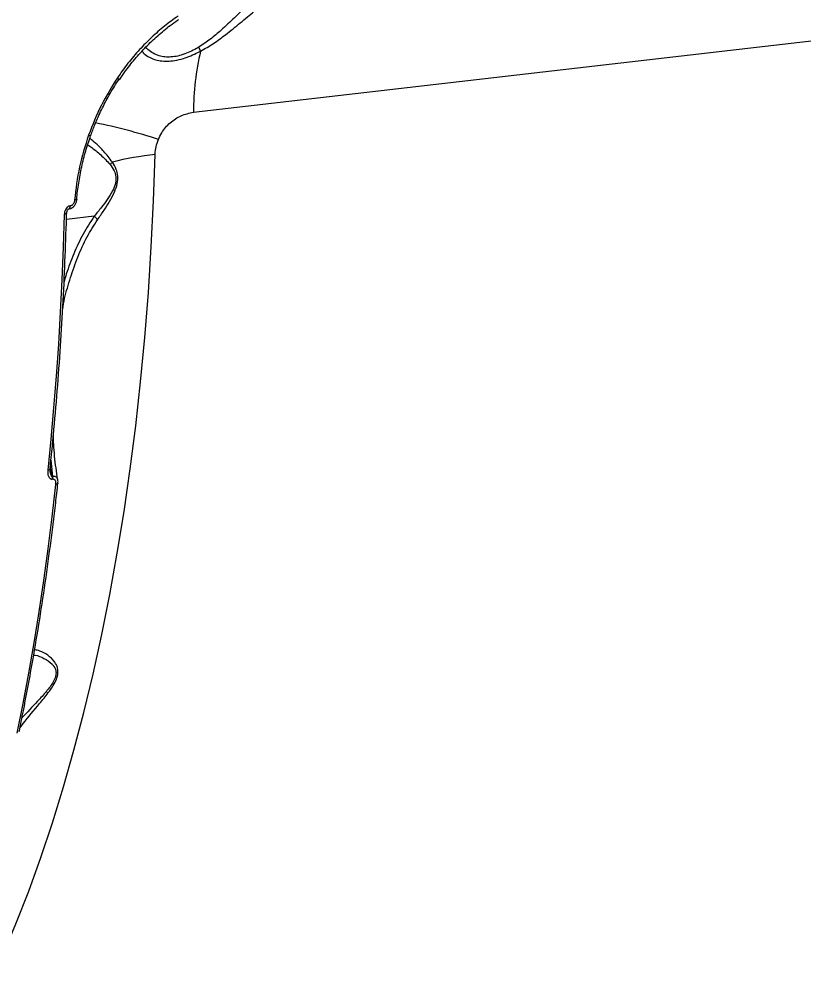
# Model space of a CAD drawing. Header units: millimetres. Extents: x 10684 to 26054, y -4768 to 6894.
# Drawn here: x 19334.3 to 19522.5, y -3045.7 to -2816 of the extents above; entities that cross this region are included whole.
import ezdxf

# ---------------------------------------------------------------- set-up
doc = ezdxf.new("R2010")
doc.units = ezdxf.units.MM
doc.layers.add('DIKOM_ОБЪЕКТ', color=7, linetype='Continuous')
doc.layers.add('DIKOM_РАЗМЕР_ОБЪЕКТА', color=7, linetype='Continuous')
doc.styles.add('style1', font='arial.ttf', dxfattribs={"width": 0.8})
doc.dimstyles.new('1-50', dxfattribs={"dimtxt": 300, "dimasz": 200, "dimexe": 100, "dimexo": 0, "dimgap": 100, "dimtad": 1, "dimtxsty": 'style1', "dimcen": 200, "dimclrd": 7, "dimclre": 7, "dimclrt": 7, "dimadec": 1, "dimazin": 2, "dimtfac": 1, "dimtmove": 0, "dimatfit": 2, "dimfxl": 0, "dimlwd": 25, "dimlwe": 18, "dimarcsym": 0})

# ---------------------------------------------------------------- blocks, each defined once
blk = doc.blocks.new('*D12')
at = {"layer": 'Defpoints', "color": 0, "transparency": 16777216}
for p in [(20201.02, 3555.88), (18130.62, -3300.31), (24750.12, -3300.31)]:
    blk.add_point(p, dxfattribs=at)
at = {"layer": 'DIKOM_РАЗМЕР_ОБЪЕКТА', "color": 7, "lineweight": 18, "transparency": 16777216}
for p, q in [((20201.02, 3555.88), (24850.12, 3555.88)), ((18130.62, -3300.31), (24850.12, -3300.31))]:
    blk.add_line(p, q, dxfattribs=at)
at = {"layer": 'DIKOM_РАЗМЕР_ОБЪЕКТА', "color": 7, "lineweight": 25, "transparency": 16777216}
blk.add_line((24750.12, 3355.88), (24750.12, -3100.31), dxfattribs=at)
at = {"layer": 'DIKOM_РАЗМЕР_ОБЪЕКТА', "color": 7, "transparency": 16777216}
for points in [[(24716.79, 3355.88), (24783.45, 3355.88), (24750.12, 3555.88)], [(24716.79, -3100.31), (24783.45, -3100.31), (24750.12, -3300.31)]]:
    blk.add_solid(points, dxfattribs=at)
at = {"layer": 'DIKOM_РАЗМЕР_ОБЪЕКТА', "color": 7, "transparency": 16777216, "insert": (24496.95, 958.92), "char_height": 300, "attachment_point": 5, "rotation": 90, "style": 'style1'}
blk.add_mtext('6850', dxfattribs=at)

msp = doc.modelspace()

# ---------------------------------------------------------------- linework, layer by layer
at = {"layer": 'DIKOM_ОБЪЕКТ', "color": 7, "linetype": 'Continuous', "lineweight": 15}
for p, q in [((19376.083, -2838.314), (19688.799, -2802.219)), ((19372.281, -2816.236), (19372.577, -2816.027)), ((19358.238, -2830.431), (19358.24, -2830.429)), ((19346.185, -2861.502), (19346.262, -2861.493)), ((19346.596, -2860.756), (19346.518, -2860.765)), ((19352.311, -2863.244), (19345.64, -2864.014)), ((19341.916, -2921.813), (19342.328, -2925.657)), ((19342.219, -2925.669), (19341.764, -2923.313)), ((19342.328, -2925.657), (19342.219, -2925.669)), ((19342.249, -2926.301), (19342.358, -2926.289))]:
    msp.add_line(p, q, dxfattribs=at)
at = {"layer": 'DIKOM_ОБЪЕКТ', "color": 7, "linetype": 'Continuous', "lineweight": 15, "flags": 128}
for points in [[(19327.056, -3047.832), (19330.358, -3040.544), (19333.535, -3032.984), (19336.584, -3025.16), (19339.501, -3017.078), (19342.285, -3008.747), (19344.932, -3000.174), (19347.44, -2991.368), (19349.807, -2982.335), (19352.031, -2973.086), (19354.109, -2963.627), (19356.039, -2953.969), (19357.821, -2944.12), (19359.451, -2934.089), (19360.929, -2923.886), (19362.254, -2913.52), (19363.423, -2903.001), (19364.437, -2892.338), (19365.292, -2881.542), (19365.991, -2870.622), (19366.531, -2859.589), (19366.912, -2848.453)], [(19348.139, -2859.194), (19348.125, -2859.234), (19348.077, -2859.275), (19347.996, -2859.31), (19347.885, -2859.338), (19347.749, -2859.359), (19347.59, -2859.371)], [(19345.68, -2862.588), (19345.673, -2862.621), (19345.63, -2862.673), (19345.55, -2862.721), (19345.437, -2862.763), (19345.295, -2862.797), (19345.129, -2862.822)], [(19346.185, -2861.502), (19346.235, -2861.489), (19346.346, -2861.402), (19346.435, -2861.243), (19346.494, -2861.025), (19346.518, -2860.765)], [(19346.263, -2861.493), (19346.313, -2861.48), (19346.424, -2861.394), (19346.512, -2861.235), (19346.571, -2861.016), (19346.596, -2860.756)], [(19345.129, -2862.822), (19344.881, -2870.671), (19344.562, -2878.475), (19344.171, -2886.232), (19343.709, -2893.938), (19343.175, -2901.59), (19342.571, -2909.185), (19341.895, -2916.721), (19341.15, -2924.195)], [(19341.706, -2923.892), (19341.698, -2923.928), (19341.653, -2924.003), (19341.572, -2924.069), (19341.458, -2924.125), (19341.316, -2924.167), (19341.15, -2924.195)], [(19343.043, -2927.6), (19342.146, -2935.354), (19341.173, -2943.032), (19340.122, -2950.629), (19338.995, -2958.143), (19337.793, -2965.571), (19336.515, -2972.909), (19335.163, -2980.155), (19333.736, -2987.305)], [(19343.599, -2927.293), (19343.584, -2927.347), (19343.534, -2927.418), (19343.451, -2927.481), (19343.339, -2927.533), (19343.201, -2927.573), (19343.043, -2927.6)]]:
    msp.add_lwpolyline(points, dxfattribs=at)
at = {"layer": 'DIKOM_ОБЪЕКТ', "color": 7, "linetype": 'Continuous', "lineweight": 15}
for centre, radius, start, end in [((19442.806, -2838.775), 66.724, 166.88235, 179.6047), ((19366.905, -2828.011), 11.764, 21.85394, 26.96936), ((19357.428, -2830.87), 0.924, 28.52372, 62.03827), ((19326.68, -2969.981), 131.695, 71.86193, 78.65598), ((19351.529, -2842.46), 1.468, 246.68071, 266.55427), ((19375.544, -2927.407), 79.424, 96.23982, 103.756), ((19354.343, -2848.546), 2.881, 307.62157, 323.47252), ((19340.074, -2926.088), 2.186, 354.39803, 11.04433), ((19340.185, -2926.075), 2.183, 354.39215, 11.05225)]:
    msp.add_arc(centre, radius, start, end, dxfattribs=at)
for points, knots in [([(19394.489, -2807.226), (19394.044, -2807.668), (19393.086, -2808.621), (19391.169, -2810.508), (19388.775, -2812.863), (19385.983, -2815.621), (19383.039, -2818.361), (19380.214, -2820.83), (19378.329, -2822.061), (19377.389, -2822.676)], [0, 0, 0, 0, 0.1227006, 0.2642582, 0.4059928, 0.5771243, 0.7482369, 0.8743808, 1, 1, 1, 1]), ([(19377.823, -2823.632), (19378.859, -2823.043), (19380.935, -2821.863), (19384.101, -2819.484), (19387.387, -2816.845), (19390.492, -2814.205), (19393.134, -2811.966), (19395.235, -2810.185), (19396.264, -2809.305), (19396.744, -2808.895)], [0, 0, 0, 0, 0.1281457, 0.2567365, 0.4268164, 0.5968746, 0.737313, 0.8775666, 1, 1, 1, 1]), ([(19372.401, -2815.249), (19371.307, -2816.035), (19369.118, -2817.606), (19366.039, -2820.314), (19363.111, -2823.286), (19360.351, -2826.52), (19358.691, -2828.876), (19357.861, -2830.054)], [0, 0, 0, 0, 0.1976863, 0.3953903, 0.5930925, 0.7965484, 1, 1, 1, 1]), ([(19358.334, -2830.499), (19358.752, -2829.879), (19359.912, -2828.161), (19362.04, -2825.531), (19364.682, -2822.61), (19367.522, -2819.915), (19370.058, -2817.774), (19371.695, -2816.642), (19372.281, -2816.236)], [0, 0, 0, 0, 0.1097894, 0.3038545, 0.4990489, 0.6949127, 0.8908454, 1, 1, 1, 1]), ([(19363.824, -2823.626), (19363.899, -2823.76), (19364.166, -2824.237), (19365.142, -2824.939), (19366.525, -2825.601), (19368.131, -2825.982), (19369.777, -2826.1), (19371.652, -2825.934), (19374.134, -2825.333), (19376.244, -2824.444), (19377.611, -2823.74), (19377.823, -2823.632)], [0, 0, 0, 0, 0.05597396, 0.19965285, 0.34705537, 0.45296003, 0.56147746, 0.6685131, 0.77963989, 0.96592461, 1, 1, 1, 1]), ([(19377.389, -2822.676), (19377.195, -2822.788), (19375.953, -2823.504), (19374.093, -2824.374), (19371.904, -2824.953), (19370.736, -2825.07), (19369.593, -2825.073), (19368.485, -2824.948), (19367.007, -2824.501), (19365.728, -2823.746), (19364.902, -2823.091), (19364.693, -2822.697), (19364.684, -2822.682)], [0, 0, 0, 0, 0.0360007, 0.2305504, 0.3318204, 0.4370133, 0.4564642, 0.5673696, 0.6816332, 0.8353535, 0.9933405, 1, 1, 1, 1]), ([(19357.861, -2830.054), (19356.51, -2832.208), (19353.775, -2836.567), (19351.897, -2841.376), (19350.948, -2843.808)], [0, 0, 0, 0, 0.4941847, 1, 1, 1, 1]), ([(19351.466, -2843.934), (19351.784, -2843.05), (19352.544, -2840.936), (19354.019, -2837.682), (19355.87, -2834.204), (19357.296, -2831.784), (19358.158, -2830.581), (19358.258, -2830.442)], [0, 0, 0, 0, 0.18608634, 0.44489045, 0.70486547, 0.96578915, 1, 1, 1, 1]), ([(19367.678, -2844.83), (19367.927, -2844.297), (19368.627, -2842.804), (19370.454, -2840.721), (19373.114, -2838.939), (19375.087, -2838.524), (19376.083, -2838.314)], [0, 0, 0, 0, 0.15296437, 0.42835988, 0.71144078, 1, 1, 1, 1]), ([(19350.948, -2843.808), (19350.139, -2846.344), (19348.502, -2851.478), (19347.897, -2856.718), (19347.59, -2859.371)], [0, 0, 0, 0, 0.4937613, 1, 1, 1, 1]), ([(19348.145, -2859.194), (19348.145, -2859.193), (19348.145, -2857.912), (19348.599, -2855.305), (19349.25, -2851.433), (19350.207, -2847.621), (19351.037, -2845.144), (19351.446, -2843.927)], [0, 0, 0, 0, 0.0002351, 0.2527635, 0.5050912, 0.7568702, 1, 1, 1, 1]), ([(19350.737, -2846.132), (19351.058, -2846.344), (19352.005, -2846.969), (19353.88, -2848.443), (19355.362, -2850.033), (19356.102, -2850.828)], [0, 0, 0, 0, 0.20399185, 0.60236349, 1, 1, 1, 1]), ([(19356.658, -2850.261), (19355.981, -2849.383), (19354.624, -2847.625), (19352.711, -2845.783), (19351.699, -2844.945), (19351.241, -2844.566)], [0, 0, 0, 0, 0.3533204, 0.7072554, 1, 1, 1, 1]), ([(19366.912, -2848.453), (19366.914, -2848.396), (19366.935, -2847.773), (19367.079, -2846.54), (19367.476, -2845.408), (19367.678, -2844.83)], [0, 0, 0, 0, 0.04680169, 0.51425549, 1, 1, 1, 1]), ([(19356.102, -2850.828), (19356.467, -2851.306), (19357.093, -2852.125), (19357.555, -2853.63), (19357.514, -2854.72), (19357.273, -2855.888), (19356.643, -2857.383), (19355.44, -2859.276), (19353.923, -2861.261), (19352.881, -2862.543), (19352.311, -2863.244)], [0, 0, 0, 0, 0.1504032, 0.2579071, 0.3420734, 0.3655509, 0.4904942, 0.6488029, 0.8079195, 1, 1, 1, 1]), ([(19353.065, -2864.135), (19353.597, -2863.365), (19354.575, -2861.949), (19355.992, -2859.737), (19357.141, -2857.63), (19357.892, -2855.521), (19358.028, -2853.594), (19357.589, -2851.786), (19356.998, -2850.817), (19356.658, -2850.261)], [0, 0, 0, 0, 0.18400465, 0.33841534, 0.49562189, 0.62416599, 0.73745279, 0.84921399, 1, 1, 1, 1]), ([(19346.261, -2861.476), (19346.411, -2861.453), (19346.751, -2861.402), (19347.229, -2861.095), (19347.673, -2860.614), (19348.019, -2859.961), (19348.092, -2859.458), (19348.13, -2859.199)], [0, 0, 0, 0, 0.1429171, 0.3245057, 0.5224146, 0.7545025, 1, 1, 1, 1]), ([(19347.59, -2859.371), (19347.565, -2859.535), (19347.515, -2859.86), (19347.301, -2860.279), (19347.04, -2860.567), (19346.8, -2860.716), (19346.654, -2860.745), (19346.596, -2860.756)], [0, 0, 0, 0, 0.2717659, 0.5388614, 0.7375294, 0.8966781, 1, 1, 1, 1]), ([(19341.705, -2923.893), (19341.894, -2922.055), (19342.441, -2916.725), (19343.24, -2907.807), (19344.056, -2897.108), (19344.73, -2886.299), (19345.252, -2875.581), (19345.54, -2867.657), (19345.658, -2863.378), (19345.68, -2862.589)], [0, 0, 0, 0, 0.0925274, 0.268339, 0.4441545, 0.6199623, 0.7957673, 0.9623186, 1, 1, 1, 1]), ([(19346.518, -2860.765), (19346.393, -2860.794), (19346.144, -2860.852), (19345.775, -2861.132), (19345.428, -2861.586), (19345.187, -2862.188), (19345.147, -2862.622), (19345.129, -2862.822)], [0, 0, 0, 0, 0.1523648, 0.3040505, 0.5080103, 0.7732326, 1, 1, 1, 1]), ([(19345.683, -2862.588), (19345.682, -2862.577), (19345.676, -2862.404), (19345.744, -2862.106), (19345.893, -2861.787), (19346.018, -2861.624), (19346.099, -2861.55), (19346.152, -2861.515), (19346.181, -2861.503), (19346.183, -2861.503), (19346.185, -2861.502)], [0, 0, 0, 0, 0.026732, 0.4130098, 0.6416913, 0.7688912, 0.8435344, 0.8947008, 0.9471508, 1, 1, 1, 1]), ([(19344.743, -2885.532), (19344.889, -2884.693), (19345.338, -2882.109), (19346.586, -2877.951), (19348.334, -2872.969), (19350.435, -2868.293), (19352.222, -2865.467), (19353.065, -2864.135)], [0, 0, 0, 0, 0.1079938, 0.3325175, 0.556982, 0.7911246, 1, 1, 1, 1]), ([(19352.319, -2863.246), (19351.392, -2864.658), (19349.526, -2867.501), (19347.374, -2872.201), (19345.889, -2876.049), (19345.24, -2878.358), (19345.062, -2878.992)], [0, 0, 0, 0, 0.2953796, 0.5943531, 0.8885541, 1, 1, 1, 1]), ([(19352.311, -2863.244), (19352.312, -2863.244), (19352.314, -2863.244), (19352.317, -2863.244), (19352.318, -2863.245), (19352.319, -2863.246)], [0, 0, 0, 0, 0.4277958, 0.7925974, 1, 1, 1, 1]), ([(19353.065, -2864.135), (19353.051, -2864.108), (19352.974, -2863.966), (19352.761, -2863.661), (19352.476, -2863.394), (19352.319, -2863.246)], [0, 0, 0, 0, 0.0927432, 0.4977293, 1, 1, 1, 1]), ([(19343.541, -2926.474), (19343.4, -2925.534), (19342.975, -2922.703), (19342.633, -2919.161), (19342.52, -2916.57), (19342.489, -2915.871)], [0, 0, 0, 0, 0.2661267, 0.8018711, 1, 1, 1, 1]), ([(19341.15, -2924.195), (19341.138, -2924.49), (19341.115, -2925.055), (19341.317, -2925.725), (19341.618, -2926.115), (19341.925, -2926.298), (19342.141, -2926.3), (19342.249, -2926.301)], [0, 0, 0, 0, 0.3088537, 0.5923057, 0.7696838, 0.8844547, 1, 1, 1, 1]), ([(19341.736, -2924.588), (19341.721, -2924.525), (19341.675, -2924.323), (19341.7, -2924.065), (19341.718, -2923.888)], [0, 0, 0, 0, 0.3136058, 1, 1, 1, 1]), ([(19342.219, -2925.669), (19342.204, -2925.669), (19342.169, -2925.668), (19342.108, -2925.63), (19341.997, -2925.497), (19341.833, -2925.119), (19341.787, -2924.746), (19341.756, -2924.495)], [0, 0, 0, 0, 0.03785363, 0.08416108, 0.16830243, 0.4410588, 1, 1, 1, 1]), ([(19343.577, -2926.467), (19343.529, -2926.301), (19343.446, -2926.012), (19343.102, -2925.766), (19342.736, -2925.649), (19342.466, -2925.654), (19342.328, -2925.657)], [0, 0, 0, 0, 0.3485944, 0.606958, 0.798037, 1, 1, 1, 1]), ([(19342.358, -2926.289), (19342.428, -2926.289), (19342.567, -2926.29), (19342.762, -2926.405), (19342.947, -2926.65), (19343.069, -2927.066), (19343.052, -2927.416), (19343.043, -2927.6)], [0, 0, 0, 0, 0.1189545, 0.2373723, 0.4122902, 0.6909898, 1, 1, 1, 1]), ([(19343.567, -2927.294), (19343.592, -2927.171), (19343.648, -2926.896), (19343.591, -2926.626), (19343.56, -2926.477)], [0, 0, 0, 0, 0.4449118, 1, 1, 1, 1]), ([(19334.299, -2986.949), (19334.639, -2985.279), (19335.624, -2980.436), (19337.153, -2972.288), (19338.841, -2962.455), (19340.393, -2952.463), (19341.807, -2942.32), (19342.856, -2933.909), (19343.422, -2928.869), (19343.599, -2927.293)], [0, 0, 0, 0, 0.0879859, 0.2551877, 0.422389, 0.5895831, 0.7567748, 0.9239583, 1, 1, 1, 1]), ([(19334.49, -2986.002), (19334.746, -2985.657), (19336.178, -2983.725), (19338.591, -2980.949), (19340.981, -2978.002), (19342.291, -2976.157), (19343.125, -2974.708), (19343.618, -2973.259), (19343.644, -2971.766), (19343.242, -2970.824), (19342.431, -2969.603), (19341.143, -2968.495), (19339.416, -2967.505), (19338.415, -2967.338), (19337.988, -2967.267)], [0, 0, 0, 0, 0.0406887, 0.2274162, 0.3264528, 0.3766358, 0.4284048, 0.4783035, 0.5281585, 0.6058846, 0.6266451, 0.7604043, 0.8976509, 1, 1, 1, 1]), ([(19337.775, -2968.511), (19337.906, -2968.524), (19338.681, -2968.602), (19340.278, -2969.257), (19341.705, -2970.181), (19342.654, -2971.237), (19343.131, -2972.035), (19343.178, -2973.371), (19342.712, -2974.641), (19341.944, -2975.859), (19341.285, -2976.7), (19340.221, -2977.975), (19338.14, -2980.211), (19336.203, -2982.29), (19334.972, -2983.61)], [0, 0, 0, 0, 0.03260474, 0.1924975, 0.35177822, 0.37558948, 0.4626787, 0.51656667, 0.57024642, 0.62169579, 0.67347743, 0.68448403, 0.79961096, 1, 1, 1, 1])]:
    msp.add_open_spline(points, degree=3, knots=knots, dxfattribs=at)

# ---------------------------------------------------------------- dimensions: what is measured, and where the dimension line sits
at = {"layer": 'DIKOM_РАЗМЕР_ОБЪЕКТА'}
dim = msp.add_linear_dim(base=(24750.121, -3300.313), p1=(20201.023, 3555.882), p2=(18130.618, -3300.313), angle=90, text='6850', dimstyle='1-50', dxfattribs=at)
dim.commit()
dim.dimension.update_dxf_attribs({"geometry": '*D12', "text_midpoint": (24750.121, 958.916), "dimtype": 160})

doc.saveas('drawing.dxf')
